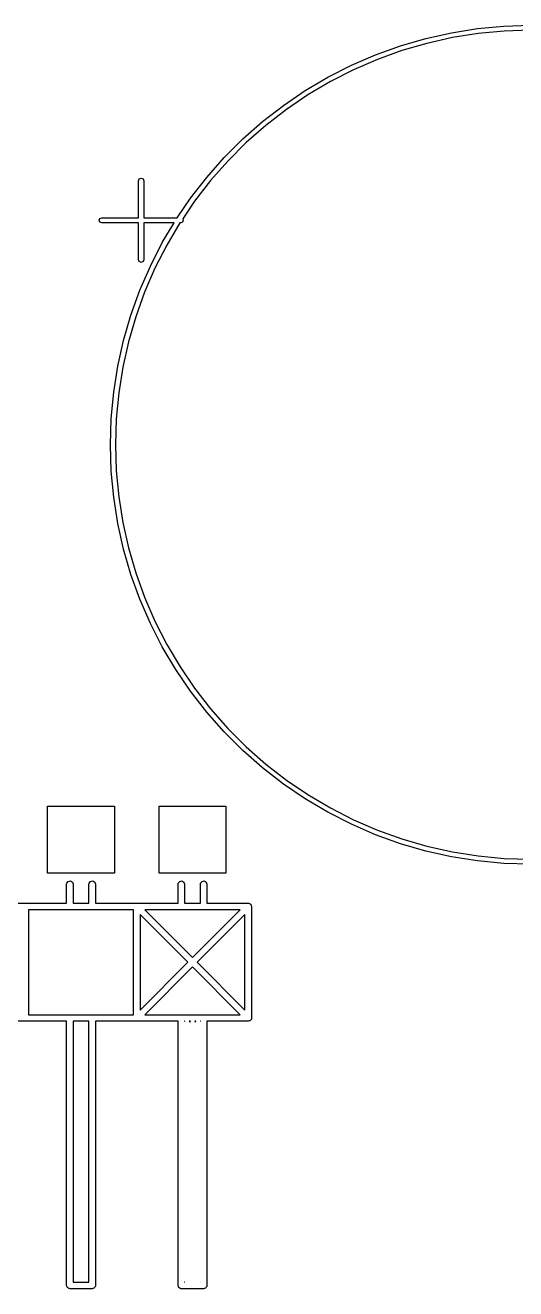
# Model space of a CAD drawing. Extents: x 0.03 to 2.37, y -0.23 to 1.87.
# Drawn here: x 1.2 to 1.64, y -0.226 to 0.908 of the extents above; entities that cross this region are included whole.
import ezdxf

# ---------------------------------------------------------------- set-up
doc = ezdxf.new("R2010")
doc.units = 0
doc.header["$MEASUREMENT"] = 0
doc.layers.add('BLACK', color=7, linetype='CONTINUOUS')

msp = doc.modelspace()

# ---------------------------------------------------------------- linework, layer by layer
at = {"layer": 'BLACK', "linetype": 'CONTINUOUS'}
for p, q in [((1.60558, 0.904906), (1.62912, 0.907131)), ((1.62912, 0.907131), (1.65276, 0.907874)), ((1.53645, 0.889453), (1.55915, 0.896049)), ((1.55915, 0.896049), (1.58223, 0.901207)), ((1.58308, 0.896754), (1.56028, 0.891659)), ((1.58223, 0.901207), (1.60558, 0.904906)), ((1.60615, 0.900409), (1.58308, 0.896754)), ((1.62941, 0.902607), (1.60615, 0.900409)), ((1.65276, 0.903341), (1.62941, 0.902607)), ((1.5142, 0.881443), (1.53645, 0.889453)), ((1.53785, 0.885141), (1.51587, 0.877228)), ((1.56028, 0.891659), (1.53785, 0.885141)), ((1.4925, 0.872053), (1.5142, 0.881443)), ((1.51587, 0.877228), (1.49443, 0.867951)), ((1.47143, 0.861319), (1.4925, 0.872053)), ((1.49443, 0.867951), (1.47362, 0.857346)), ((1.45108, 0.849282), (1.47143, 0.861319)), ((1.47362, 0.857346), (1.45351, 0.845455)), ((1.43153, 0.835992), (1.45108, 0.849282)), ((1.45351, 0.845455), (1.43419, 0.832325)), ((1.41284, 0.8215), (1.43153, 0.835992)), ((1.43419, 0.832325), (1.41573, 0.818007)), ((1.39511, 0.805864), (1.41284, 0.8215)), ((1.41573, 0.818007), (1.39821, 0.802559)), ((1.37839, 0.789144), (1.39511, 0.805864)), ((1.39821, 0.802559), (1.38169, 0.786041)), ((1.36275, 0.771408), (1.37839, 0.789144)), ((1.38169, 0.786041), (1.36624, 0.768519)), ((1.34826, 0.752725), (1.36275, 0.771408)), ((1.3016, 0.768307), (1.30229, 0.769977)), ((1.3016, 0.735236), (1.3016, 0.768307)), ((1.30229, 0.769977), (1.30396, 0.770669)), ((1.30396, 0.770669), (1.30563, 0.769977)), ((1.30563, 0.769977), (1.30632, 0.768307)), ((1.30632, 0.768307), (1.30632, 0.735236)), ((1.36624, 0.768519), (1.35193, 0.750061)), ((1.33637, 0.735236), (1.34826, 0.752725)), ((1.35193, 0.750061), (1.34118, 0.734252)), ((1.26616, 0.732874), (1.26686, 0.734544)), ((1.26686, 0.731204), (1.26616, 0.732874)), ((1.26686, 0.734544), (1.26853, 0.735236)), ((1.26853, 0.730512), (1.26686, 0.731204)), ((1.26853, 0.735236), (1.3016, 0.735236)), ((1.3016, 0.730512), (1.26853, 0.730512)), ((1.3016, 0.697441), (1.3016, 0.730512)), ((1.30632, 0.735236), (1.33637, 0.735236)), ((1.3334, 0.730512), (1.30632, 0.730512)), ((1.30632, 0.730512), (1.30632, 0.697441)), ((1.32293, 0.712818), (1.3334, 0.730512)), ((1.33866, 0.730512), (1.32691, 0.710634)), ((1.33939, 0.730512), (1.33866, 0.730512)), ((1.34106, 0.731204), (1.33939, 0.730512)), ((1.34175, 0.732874), (1.34106, 0.731204)), ((1.34118, 0.734252), (1.34175, 0.732874)), ((1.3122, 0.69175), (1.32293, 0.712818)), ((1.32691, 0.710634), (1.3163, 0.68982)), ((1.30229, 0.695771), (1.3016, 0.697441)), ((1.30396, 0.695079), (1.30229, 0.695771)), ((1.30281, 0.67005), (1.3122, 0.69175)), ((1.30563, 0.695771), (1.30396, 0.695079)), ((1.30632, 0.697441), (1.30563, 0.695771)), ((1.3163, 0.68982), (1.30702, 0.668381)), ((1.2948, 0.647803), (1.30281, 0.67005)), ((1.30702, 0.668381), (1.29911, 0.646402)), ((1.2882, 0.625097), (1.2948, 0.647803)), ((1.29911, 0.646402), (1.29259, 0.62397)), ((1.28304, 0.602022), (1.2882, 0.625097)), ((1.29259, 0.62397), (1.2875, 0.601173)), ((1.27935, 0.578669), (1.28304, 0.602022)), ((1.2875, 0.601173), (1.28384, 0.578101)), ((1.27712, 0.555129), (1.27935, 0.578669)), ((1.28384, 0.578101), (1.28165, 0.554844)), ((1.27638, 0.531496), (1.27712, 0.555129)), ((1.28165, 0.554844), (1.28091, 0.531496)), ((1.27712, 0.507863), (1.27638, 0.531496)), ((1.28091, 0.531496), (1.28165, 0.508148)), ((1.27935, 0.484323), (1.27712, 0.507863)), ((1.28165, 0.508148), (1.28384, 0.484892)), ((1.28304, 0.46097), (1.27935, 0.484323)), ((1.28384, 0.484892), (1.2875, 0.461819)), ((1.2882, 0.437895), (1.28304, 0.46097)), ((1.2875, 0.461819), (1.29259, 0.439022)), ((1.2948, 0.415189), (1.2882, 0.437895)), ((1.29259, 0.439022), (1.29911, 0.41659)), ((1.30281, 0.392942), (1.2948, 0.415189)), ((1.29911, 0.41659), (1.30702, 0.394611)), ((1.3122, 0.371242), (1.30281, 0.392942)), ((1.30702, 0.394611), (1.3163, 0.373172)), ((1.32293, 0.350175), (1.3122, 0.371242)), ((1.3163, 0.373172), (1.32691, 0.352359)), ((1.32691, 0.352359), (1.3388, 0.332252)), ((1.33497, 0.329823), (1.32293, 0.350175)), ((1.34826, 0.310267), (1.33497, 0.329823)), ((1.3388, 0.332252), (1.35193, 0.312931)), ((1.36275, 0.291584), (1.34826, 0.310267)), ((1.35193, 0.312931), (1.36624, 0.294473)), ((1.37839, 0.273848), (1.36275, 0.291584)), ((1.36624, 0.294473), (1.38169, 0.276951)), ((1.39511, 0.257128), (1.37839, 0.273848)), ((1.38169, 0.276951), (1.39821, 0.260433)), ((1.41284, 0.241492), (1.39511, 0.257128)), ((1.39821, 0.260433), (1.41573, 0.244985)), ((1.43153, 0.227), (1.41284, 0.241492)), ((1.41573, 0.244985), (1.43419, 0.230667)), ((1.45108, 0.21371), (1.43153, 0.227)), ((1.43419, 0.230667), (1.45351, 0.217537)), ((1.45351, 0.217537), (1.47362, 0.205646)), ((1.22, 0.147165), (1.22, 0.207165)), ((1.22, 0.207165), (1.28, 0.207165)), ((1.28, 0.207165), (1.28, 0.147165)), ((1.32, 0.147165), (1.32, 0.207165)), ((1.32, 0.207165), (1.38, 0.207165)), ((1.38, 0.207165), (1.38, 0.147165)), ((1.47143, 0.201674), (1.45108, 0.21371)), ((1.47362, 0.205646), (1.49443, 0.195041)), ((1.4925, 0.190939), (1.47143, 0.201674)), ((1.49443, 0.195041), (1.51587, 0.185764)), ((1.5142, 0.181549), (1.4925, 0.190939)), ((1.53645, 0.173539), (1.5142, 0.181549)), ((1.51587, 0.185764), (1.53785, 0.177851)), ((1.55915, 0.166943), (1.53645, 0.173539)), ((1.53785, 0.177851), (1.56028, 0.171334)), ((1.56028, 0.171334), (1.58308, 0.166238)), ((1.58223, 0.161785), (1.55915, 0.166943)), ((1.60558, 0.158086), (1.58223, 0.161785)), ((1.58308, 0.166238), (1.60615, 0.162584)), ((1.60615, 0.162584), (1.62941, 0.160385)), ((1.62941, 0.160385), (1.65276, 0.159651)), ((1.62912, 0.155861), (1.60558, 0.158086)), ((1.65276, 0.155118), (1.62912, 0.155861)), ((1.28, 0.147165), (1.22, 0.147165)), ((1.23705, 0.137165), (1.23723, 0.138175)), ((1.23705, 0.120118), (1.23705, 0.137165)), ((1.23723, 0.138175), (1.23852, 0.139723)), ((1.23852, 0.139723), (1.24051, 0.140073)), ((1.24051, 0.140073), (1.24226, 0.139063)), ((1.24226, 0.139063), (1.24295, 0.137165)), ((1.24295, 0.137165), (1.24295, 0.120118)), ((1.25705, 0.137165), (1.25723, 0.138175)), ((1.25705, 0.120118), (1.25705, 0.137165)), ((1.25723, 0.138175), (1.25852, 0.139723)), ((1.25852, 0.139723), (1.26051, 0.140073)), ((1.26051, 0.140073), (1.26226, 0.139063)), ((1.26226, 0.139063), (1.26295, 0.137165)), ((1.26295, 0.137165), (1.26295, 0.120118)), ((1.38, 0.147165), (1.32, 0.147165)), ((1.33705, 0.137165), (1.33723, 0.138175)), ((1.33705, 0.120118), (1.33705, 0.137165)), ((1.33723, 0.138175), (1.33852, 0.139723)), ((1.33852, 0.139723), (1.34051, 0.140073)), ((1.34051, 0.140073), (1.34226, 0.139063)), ((1.34226, 0.139063), (1.34295, 0.137165)), ((1.34295, 0.137165), (1.34295, 0.120118)), ((1.35705, 0.137165), (1.35723, 0.138175)), ((1.35705, 0.120118), (1.35705, 0.137165)), ((1.35723, 0.138175), (1.35852, 0.139723)), ((1.35852, 0.139723), (1.36051, 0.140073)), ((1.36051, 0.140073), (1.36226, 0.139063)), ((1.36226, 0.139063), (1.36295, 0.137165)), ((1.36295, 0.137165), (1.36295, 0.120118)), ((1.16295, 0.120118), (1.23705, 0.120118)), ((1.20295, 0.114213), (1.20295, 0.020118)), ((1.29705, 0.114213), (1.20295, 0.114213)), ((1.24295, 0.120118), (1.25705, 0.120118)), ((1.26295, 0.120118), (1.33705, 0.120118)), ((1.29705, 0.020118), (1.29705, 0.114213)), ((1.30713, 0.114213), (1.35, 0.071341)), ((1.39287, 0.114213), (1.30713, 0.114213)), ((1.34295, 0.120118), (1.35705, 0.120118)), ((1.35, 0.071341), (1.39287, 0.114213)), ((1.36295, 0.120118), (1.4, 0.120118)), ((1.4, 0.120118), (1.40038, 0.12005)), ((1.40038, 0.12005), (1.40051, 0.120073)), ((1.40051, 0.120073), (1.40063, 0.120008)), ((1.40063, 0.120006), (1.40076, 0.120017)), ((1.40063, 0.120008), (1.40063, 0.120006)), ((1.40076, 0.120017), (1.40083, 0.119972)), ((1.40083, 0.119972), (1.40101, 0.11994)), ((1.40101, 0.11994), (1.4016, 0.119447)), ((1.4016, 0.119447), (1.40226, 0.119063)), ((1.40226, 0.119063), (1.40231, 0.118936)), ((1.40231, 0.118936), (1.40242, 0.118859)), ((1.40242, 0.118859), (1.40245, 0.118729)), ((1.40245, 0.118729), (1.40256, 0.118642)), ((1.40256, 0.118642), (1.40269, 0.117886)), ((1.40269, 0.117886), (1.40295, 0.117165)), ((1.40295, 0.117165), (1.40295, 0.017165)), ((1.34582, 0.067165), (1.30295, 0.110037)), ((1.30295, 0.110037), (1.30295, 0.024294)), ((1.39705, 0.110037), (1.35418, 0.067165)), ((1.39705, 0.024294), (1.39705, 0.110037)), ((1.30295, 0.024294), (1.34582, 0.067165)), ((1.35, 0.06299), (1.30713, 0.020118)), ((1.39287, 0.020118), (1.35, 0.06299)), ((1.35418, 0.067165), (1.39705, 0.024294)), ((1.23705, 0.014213), (1.16295, 0.014213)), ((1.20295, 0.020118), (1.29705, 0.020118)), ((1.23705, -0.222835), (1.23705, 0.014213)), ((1.24295, 0.014213), (1.24295, -0.219882)), ((1.25705, 0.014213), (1.24295, 0.014213)), ((1.25705, -0.219882), (1.25705, 0.014213)), ((1.33705, 0.014213), (1.26295, 0.014213)), ((1.26295, 0.014213), (1.26295, -0.222835)), ((1.30713, 0.020118), (1.39287, 0.020118)), ((1.33705, -0.222835), (1.33705, 0.014213)), ((1.34295, 0.014213), (1.34295, 0.014042)), ((1.34295, 0.014042), (1.3431, 0.014213)), ((1.3431, 0.014213), (1.34295, 0.014213)), ((1.347, 0.014213), (1.34726, 0.014063)), ((1.3481, 0.014213), (1.347, 0.014213)), ((1.34726, 0.014063), (1.34748, 0.013474)), ((1.34748, 0.013474), (1.3481, 0.014213)), ((1.352, 0.014213), (1.35226, 0.014063)), ((1.3531, 0.014213), (1.352, 0.014213)), ((1.35226, 0.014063), (1.35248, 0.013474)), ((1.35248, 0.013474), (1.3531, 0.014213)), ((1.357, 0.014213), (1.35705, 0.014187)), ((1.35705, 0.014213), (1.357, 0.014213)), ((1.35705, 0.014187), (1.35705, 0.014213)), ((1.4, 0.014213), (1.36295, 0.014213)), ((1.36295, 0.014213), (1.36295, -0.222835)), ((1.40072, 0.014475), (1.4, 0.014213)), ((1.40148, 0.014608), (1.40072, 0.014475)), ((1.40156, 0.014712), (1.40148, 0.014608)), ((1.40169, 0.014747), (1.40156, 0.014712)), ((1.40177, 0.014857), (1.40169, 0.014747)), ((1.4019, 0.014903), (1.40177, 0.014857)), ((1.40228, 0.015568), (1.4019, 0.014903)), ((1.40277, 0.016155), (1.40228, 0.015568)), ((1.40281, 0.016336), (1.40277, 0.016155)), ((1.40285, 0.016401), (1.40281, 0.016336)), ((1.40291, 0.016653), (1.40284, 0.016539)), ((1.40284, 0.016539), (1.40284, 0.016531)), ((1.40284, 0.016531), (1.40285, 0.016401)), ((1.40295, 0.017165), (1.40289, 0.016782)), ((1.40289, 0.016782), (1.40291, 0.016653)), ((1.23731, -0.223555), (1.23705, -0.222835)), ((1.23744, -0.224311), (1.23731, -0.223555)), ((1.23765, -0.224482), (1.23744, -0.224311)), ((1.23774, -0.224733), (1.23765, -0.224482)), ((1.2384, -0.225116), (1.23774, -0.224733)), ((1.23899, -0.225609), (1.2384, -0.225116)), ((1.23937, -0.225677), (1.23899, -0.225609)), ((1.23949, -0.225743), (1.23937, -0.225677)), ((1.23962, -0.22572), (1.23949, -0.225743)), ((1.24, -0.225787), (1.23962, -0.22572)), ((1.26, -0.225787), (1.24, -0.225787)), ((1.24295, -0.219882), (1.25705, -0.219882)), ((1.26072, -0.225525), (1.26, -0.225787)), ((1.26148, -0.225392), (1.26072, -0.225525)), ((1.26165, -0.225188), (1.26148, -0.225392)), ((1.2619, -0.225097), (1.26165, -0.225188)), ((1.26228, -0.224432), (1.2619, -0.225097)), ((1.26277, -0.223845), (1.26228, -0.224432)), ((1.26284, -0.223461), (1.26277, -0.223845)), ((1.26291, -0.223347), (1.26284, -0.223461)), ((1.26295, -0.222835), (1.26289, -0.223218)), ((1.26289, -0.223218), (1.26291, -0.223347)), ((1.33731, -0.223555), (1.33705, -0.222835)), ((1.33744, -0.224311), (1.33731, -0.223555)), ((1.33765, -0.224482), (1.33744, -0.224311)), ((1.33774, -0.224733), (1.33765, -0.224482)), ((1.3384, -0.225116), (1.33774, -0.224733)), ((1.33899, -0.225609), (1.3384, -0.225116)), ((1.33937, -0.225677), (1.33899, -0.225609)), ((1.33949, -0.225743), (1.33937, -0.225677)), ((1.33962, -0.22572), (1.33949, -0.225743)), ((1.34, -0.225787), (1.33962, -0.22572)), ((1.36, -0.225787), (1.34, -0.225787)), ((1.343, -0.219882), (1.34295, -0.219857)), ((1.34295, -0.219857), (1.34295, -0.219882)), ((1.34295, -0.219882), (1.343, -0.219882)), ((1.35705, -0.219838), (1.35702, -0.219882)), ((1.35702, -0.219882), (1.35705, -0.219882)), ((1.35705, -0.219882), (1.35705, -0.219838)), ((1.36072, -0.225525), (1.36, -0.225787)), ((1.36148, -0.225392), (1.36072, -0.225525)), ((1.36165, -0.225188), (1.36148, -0.225392)), ((1.3619, -0.225097), (1.36165, -0.225188)), ((1.36228, -0.224432), (1.3619, -0.225097)), ((1.36277, -0.223845), (1.36228, -0.224432)), ((1.36284, -0.223461), (1.36277, -0.223845)), ((1.36291, -0.223347), (1.36284, -0.223461)), ((1.36295, -0.222835), (1.36289, -0.223218)), ((1.36289, -0.223218), (1.36291, -0.223347))]:
    msp.add_line(p, q, dxfattribs=at)

doc.saveas('drawing.dxf')
